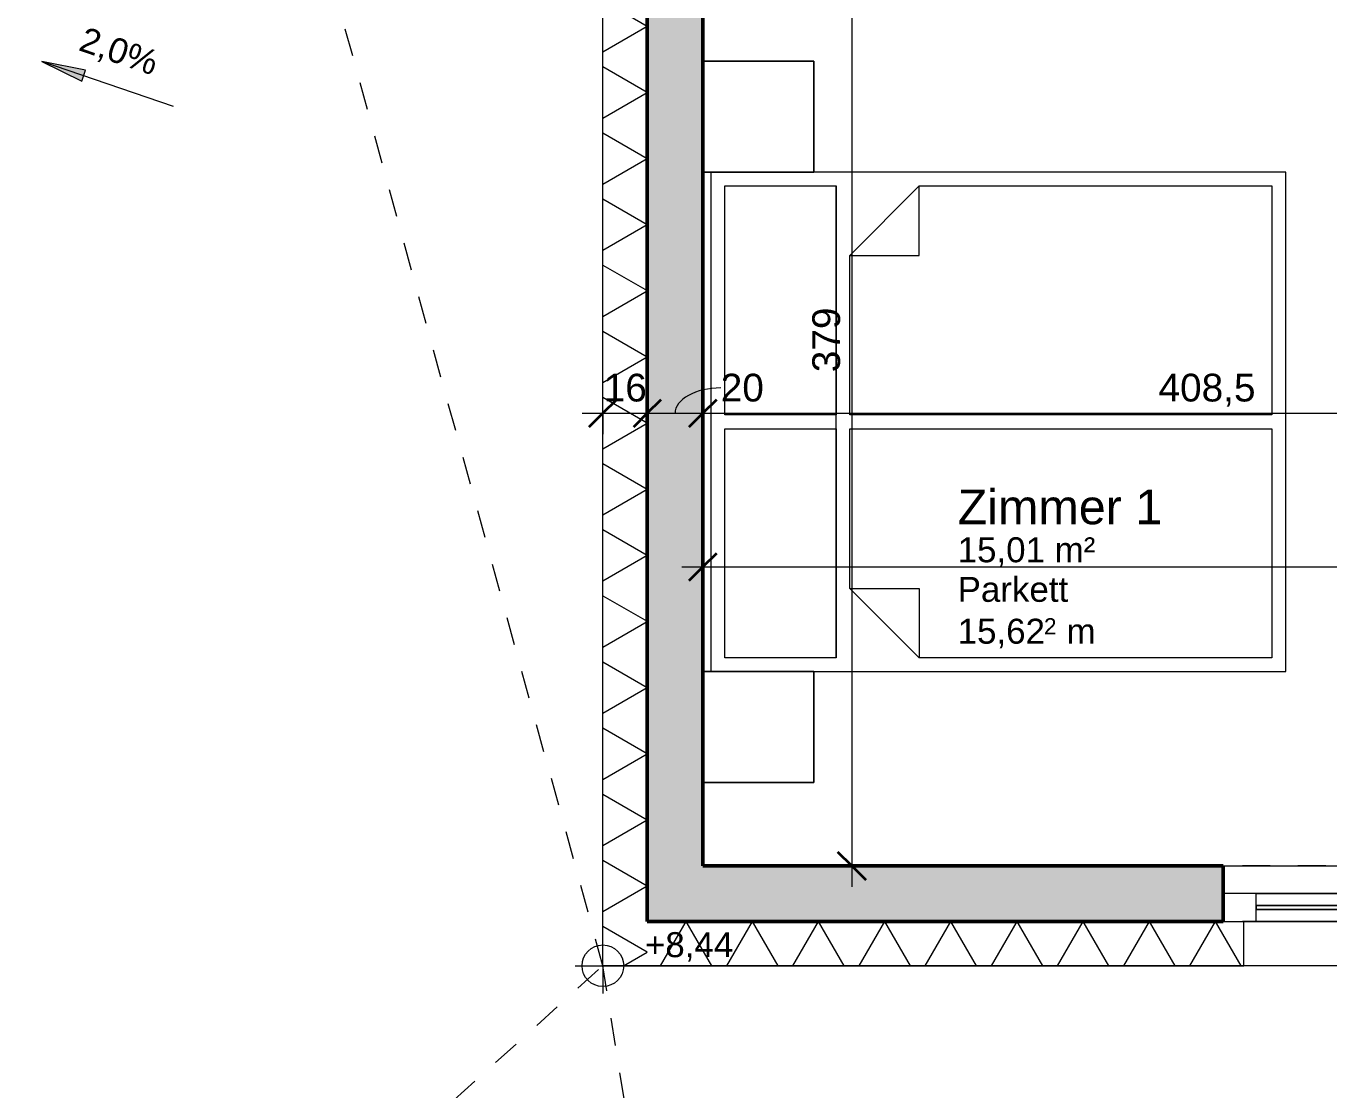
# Model space of a CAD drawing. Header units: metres. Extents: x 3.3 to 48.5, y 58.8 to 100.4.
# Drawn here: x 8.805 to 13.498, y 73.291 to 77.124 of the extents above; entities that cross this region are included whole.
import ezdxf

# ---------------------------------------------------------------- set-up
doc = ezdxf.new("R2010")
doc.units = ezdxf.units.M
doc.linetypes.add('Verdeckt', pattern=[0.003, 0.002, -0.001])
doc.linetypes.add('Verdeckt Oben', pattern=[0.00225, 0.0015, -0.00075])
for name, color, linetype, lineweight in [('A-DETL-HDLN', 90, 'Verdeckt', 5), ('A-GLAZ', 151, 'Continuous', 18), ('A_Bemassung-50_', 4, 'Continuous', 9), ('A_Bemassung_', 4, 'Continuous', 9), ('A_Fenster', 7, 'Continuous', 13), ('A_Moebel', 6, 'Continuous', 13), ('A_Raeume_', 7, 'Continuous', 5), ('A_Raeume_Beschriftung_', 7, 'Continuous', 9), ('A_Waende', 7, 'Continuous', 13), ('G-ANNO-DIMS_', 111, 'Continuous', 9)]:
    doc.layers.add(name, color=color, linetype=linetype, lineweight=lineweight)
doc.styles.add('Arial_2', font='arial.ttf', dxfattribs={"height": 0.09})
doc.styles.add('Arial_3', font='arial.ttf', dxfattribs={"height": 0.125})
doc.styles.add('Arial_4', font='arial.ttf', dxfattribs={"height": 0.05849})
doc.styles.add('Arial_5', font='arial.ttf', dxfattribs={"height": 0.1})
doc.dimstyles.new('WGA-Bemaßung', dxfattribs={"dimscale": 0.3048, "dimtxt": 0.102026, "dimasz": 0.328084, "dimexe": 0.246063, "dimexo": 0.0625, "dimgap": 0.04101, "dimtad": 1, "dimdec": 1, "dimlfac": 100, "dimrnd": 0.5, "dimdsep": 46, "dimtxsty": 'Arial_5', "dimblk1": 'OBLIQUE', "dimblk2": 'OBLIQUE', "dimsah": 1, "dimcen": 0.09, "dimdle": 0.246063, "dimazin": 2, "dimtfac": 1, "dimtdec": 4, "dimtix": 1, "dimtmove": 0, "dimatfit": 3, "dimfxl": 0.656168, "dimfxlon": 1, "dimtvp": 1, "dimtolj": 1, "dimtzin": 0, "dimarcsym": 2})
doc.dimstyles.new('WGA-Bemaßung_1', dxfattribs={"dimscale": 0.3048, "dimtxt": 0.102026, "dimasz": 0.328084, "dimexe": 0.246063, "dimexo": 0.0625, "dimgap": 0.04101, "dimtad": 1, "dimdec": 1, "dimlfac": 100, "dimrnd": 0.5, "dimdsep": 46, "dimtxsty": 'Arial_5', "dimblk1": 'OBLIQUE', "dimblk2": 'OBLIQUE', "dimsah": 1, "dimcen": 0.09, "dimdle": 0.246063, "dimazin": 2, "dimtfac": 1, "dimtdec": 4, "dimtix": 1, "dimtmove": 1, "dimatfit": 3, "dimfxl": 0.656168, "dimfxlon": 1, "dimtvp": 1, "dimtolj": 1, "dimtzin": 0, "dimarcsym": 2})
doc.dimstyles.new('WGA-Bemaßung_2', dxfattribs={"dimscale": 0.3048, "dimtxt": 0.102026, "dimasz": 0.328084, "dimexe": 0.246063, "dimexo": 0.0625, "dimgap": 0.04101, "dimtad": 1, "dimdec": 1, "dimlfac": 100, "dimrnd": 0.5, "dimdsep": 46, "dimtxsty": 'Arial_5', "dimblk1": 'OBLIQUE', "dimblk2": 'OBLIQUE', "dimsah": 1, "dimcen": 0.09, "dimdle": 0.246063, "dimazin": 2, "dimtfac": 1, "dimtdec": 4, "dimtix": 1, "dimtmove": 2, "dimatfit": 3, "dimfxl": 0.656168, "dimfxlon": 1, "dimtvp": 1, "dimtolj": 1, "dimtzin": 0, "dimarcsym": 2})
doc.dimstyles.new('WGA-Bemaßung_3', dxfattribs={"dimscale": 0.3048, "dimtxt": 0.102026, "dimasz": 0.328084, "dimexe": 0.246063, "dimexo": 0.0625, "dimgap": 0.04101, "dimtad": 1, "dimdec": 1, "dimlfac": 100, "dimrnd": 0.5, "dimdsep": 46, "dimtxsty": 'Arial_5', "dimblk1": 'OBLIQUE', "dimblk2": 'OBLIQUE', "dimsah": 1, "dimcen": 0.09, "dimdle": 0.246063, "dimazin": 2, "dimtfac": 1, "dimtdec": 4, "dimtix": 1, "dimtmove": 0, "dimatfit": 3, "dimfxl": 0.656168, "dimfxlon": 1, "dimtvp": 1, "dimtolj": 1, "dimtzin": 0, "dimarcsym": 2})
pattern_1 = [(45, (0, 0), (-0.08980256, 0.08980256), []), (45, (0.0898, 0), (-0.08980256, 0.08980256), [0.0635, -0.03175])]

# ---------------------------------------------------------------- blocks, each defined once
blk = doc.blocks.new('Moeb_Bett - Doppelbett 180x210-1828248-263_PP_03DG_BT1')
at = {"layer": 'A_Moebel', "color": 8}
for p, q in [((-1.3, 1.0498), (-1.3, 0.65)), ((-1.3, 0.65), (-1.3, 1.0498)), ((-0.9, 1.0498), (-0.9, -1.05)), ((-0.9, 0.65), (-0.9, 1.0498)), ((-0.9, 1.0498), (-0.9, 0.65)), ((0.9, -1.05), (0.9, 1.0498)), ((0.9, 1.0498), (0.9, 0.65)), ((0.9, 0.65), (0.9, 1.0498)), ((1.3, 0.65), (1.3, 1.0498)), ((1.3, 1.0498), (1.3, 0.65)), ((-0.9, 1.02), (0.9, 1.02)), ((-0.85, 0.57), (-0.85, 0.97)), ((-0.85, 0.97), (-0.025, 0.97)), ((-0.025, 0.97), (-0.025, 0.57)), ((0.025, 0.57), (0.025, 0.97)), ((0.025, 0.97), (0.85, 0.97)), ((0.85, 0.97), (0.85, 0.57)), ((-1.3, 0.65), (-0.9, 0.65)), ((-0.9, 0.65), (-1.3, 0.65)), ((0.9, 0.65), (1.3, 0.65)), ((1.3, 0.65), (0.9, 0.65)), ((-0.025, 0.57), (-0.85, 0.57)), ((-0.85, 0.57), (0.85, 0.57)), ((0.85, 0.57), (0.025, 0.57)), ((-0.85, 0.27), (-0.6, 0.52)), ((-0.6, 0.52), (-0.6, 0.27)), ((-0.6, 0.52), (-0.025, 0.52)), ((-0.025, 0.52), (-0.025, -1)), ((0.025, -1), (0.025, 0.52)), ((0.025, 0.52), (0.6, 0.52)), ((0.6, 0.52), (0.6, 0.27)), ((0.85, 0.27), (0.6, 0.52)), ((-0.6, 0.27), (-0.85, 0.27)), ((-0.85, -1), (-0.85, 0.27)), ((0.6, 0.27), (0.85, 0.27)), ((0.85, 0.27), (0.85, -1)), ((-0.025, -1), (-0.85, -1)), ((0.85, -1), (0.025, -1)), ((-0.9, -1.05), (0.9, -1.05))]:
    blk.add_line(p, q, dxfattribs=at)
blk = doc.blocks.new('Fens_Tuer_2tlg - DK_DF_SL_1770x1900_Terrassentür dicke Aufbau NEU DG-11743029-263_PP_03DG_BT1')
at = {"layer": 'A-GLAZ'}
for p, q in [((-0.765, 0.1), (-0.885, 0.1)), ((-0.885, 0.1), (-0.885, 0)), ((-0.765, 0), (-0.765, 0.1)), ((0.365, 0.1), (0.285, 0.1)), ((0.285, 0.1), (0.285, 0)), ((0.365, 0), (0.365, 0.1)), ((0.885, 0.1), (0.765, 0.1)), ((0.765, 0.1), (0.765, 0)), ((0.885, 0), (0.885, 0.1)), ((-0.74, 0.07), (-0.765, 0.07)), ((-0.765, 0.07), (-0.765, 0)), ((-0.74, -0.02), (-0.74, 0.07)), ((0.26, 0.07), (0.26, -0.02)), ((0.285, 0.07), (0.26, 0.07)), ((0.285, 0), (0.285, 0.07)), ((0.765, 0.057), (0.365, 0.057)), ((0.365, 0.057), (0.365, 0.043)), ((0.765, 0.043), (0.765, 0.057)), ((-0.885, 0), (-0.765, 0)), ((-0.765, 0), (-0.785, 0)), ((-0.785, 0), (-0.785, -0.02)), ((0.26, 0.032), (-0.74, 0.032)), ((-0.74, 0.032), (-0.74, 0.018)), ((-0.74, 0.018), (0.26, 0.018)), ((0.26, 0.018), (0.26, 0.032)), ((0.305, 0), (0.285, 0)), ((0.285, 0), (0.365, 0)), ((0.305, -0.02), (0.305, 0)), ((0.365, 0.043), (0.765, 0.043)), ((0.765, 0), (0.885, 0)), ((-0.785, -0.02), (-0.74, -0.02)), ((0.26, -0.02), (0.305, -0.02))]:
    blk.add_line(p, q, dxfattribs=at)
at = {"layer": 'A_Fenster', "linetype": 'Verdeckt Oben', "lineweight": 5}
for p, q in [((-0.81, 0.26), (0.81, 0.26)), ((-0.885, 0.1), (0.885, 0.1)), ((-0.885, -0.1), (0.885, -0.1)), ((-0.885, -0.1), (0.885, -0.1))]:
    blk.add_line(p, q, dxfattribs=at)
at = {"layer": 'A_Fenster'}
for p, q in [((-0.81, 0.1), (-0.885, 0.1)), ((-0.765, 0.1), (-0.765, 0.07)), ((-0.765, 0.1), (0.285, 0.1)), ((0.285, 0.1), (0.285, 0.07)), ((0.365, 0.1), (0.365, 0.057)), ((0.365, 0.1), (0.765, 0.1)), ((0.765, 0.1), (0.765, 0.057)), ((0.885, 0.1), (0.81, 0.1)), ((-0.765, 0.07), (0.285, 0.07)), ((-0.765, 0), (-0.765, 0.07)), ((-0.765, 0.07), (-0.765, 0)), ((0.26, 0.07), (-0.74, 0.07)), ((-0.74, 0.07), (-0.74, 0.032)), ((0.26, 0.07), (0.26, 0.032)), ((0.285, 0), (0.285, 0.07)), ((0.285, 0.07), (0.285, 0)), ((0.365, 0.057), (0.365, 0.043)), ((0.365, 0.043), (0.365, 0.057)), ((0.365, 0.057), (0.765, 0.057)), ((0.765, 0.057), (0.765, 0.043)), ((0.765, 0.057), (0.765, 0.043)), ((-0.885, 0), (-0.785, 0)), ((-0.785, -0.02), (-0.785, 0)), ((-0.785, 0), (0.305, 0)), ((-0.785, 0), (0.305, 0)), ((0.285, 0), (-0.765, 0)), ((0.285, 0), (-0.765, 0)), ((-0.74, 0.018), (-0.74, 0.032)), ((-0.74, 0.032), (0.26, 0.032)), ((-0.74, 0.032), (-0.74, 0.018)), ((0.26, 0.018), (-0.74, 0.018)), ((-0.74, 0.018), (-0.74, -0.02)), ((0.26, 0.032), (0.26, 0.018)), ((0.26, 0.032), (0.26, 0.018)), ((0.26, 0.018), (0.26, -0.02)), ((0.305, -0.02), (0.305, 0)), ((0.305, 0), (0.885, 0)), ((0.365, 0.043), (0.365, 0)), ((0.765, 0.043), (0.365, 0.043)), ((0.765, 0), (0.365, 0)), ((0.765, 0.043), (0.765, 0)), ((0.305, -0.02), (-0.785, -0.02)), ((-0.74, -0.02), (0.26, -0.02))]:
    blk.add_line(p, q, dxfattribs=at)
at = {"layer": 'A_Fenster', "linetype": 'Verdeckt', "lineweight": 5}
for p, q in [((-0.765, 0), (-0.765, -0.02)), ((-0.765, -0.02), (-0.765, -1.05))]:
    blk.add_line(p, q, dxfattribs=at)
for start, end in [(358.906, 0), (270, 358.906)]:
    blk.add_arc((-0.765, 0), 1.05, start, end, dxfattribs=at)
blk = doc.blocks.new('DIMBLOCK118-263_PP_03DG_BT1')
at = {"layer": 'A_Bemassung-50_', "transparency": 16777216}
for p, q in [((10.8827, 75.7291), (10.8827, 75.9291)), ((11.0427, 75.7291), (11.0427, 75.9291)), ((10.8077, 75.7291), (11.0427, 75.7291)), ((10.8827, 75.7291), (10.8827, 75.6541)), ((11.0427, 75.7291), (11.0427, 75.6541))]:
    blk.add_line(p, q, dxfattribs=at)
at = {"layer": 'A_Bemassung-50_', "lineweight": 35, "transparency": 16777216}
for p, q in [((10.8827, 75.7291), (10.9327, 75.7791)), ((11.0427, 75.7291), (11.0927, 75.7791)), ((10.8827, 75.7291), (10.8327, 75.6791)), ((11.0427, 75.7291), (10.9927, 75.6791))]:
    blk.add_line(p, q, dxfattribs=at)
at = {"layer": 'A_Bemassung-50_', "color": 0, "transparency": 16777216, "insert": (10.8858, 75.8714), "char_height": 0.1, "width": 0.184588, "attachment_point": 1, "line_spacing_factor": 0.941778, "style": 'Arial_5'}
blk.add_mtext('16', dxfattribs=at)
blk = doc.blocks.new('_Oblique')
at = {"color": 0, "linetype": 'ByBlock', "lineweight": -2}
blk.add_line((-0.5, -0.5), (0.5, 0.5), dxfattribs=at)
blk = doc.blocks.new('DIMBLOCK119-263_PP_03DG_BT1')
at = {"layer": 'A_Bemassung-50_', "transparency": 16777216}
for p, q in [((11.0427, 75.7291), (11.0427, 75.9291)), ((11.2427, 75.7291), (11.2427, 75.9291)), ((11.0427, 75.7291), (11.2427, 75.7291)), ((11.0427, 75.7291), (11.0427, 75.6541)), ((11.2427, 75.7291), (11.2427, 75.6541))]:
    blk.add_line(p, q, dxfattribs=at)
at = {"layer": 'A_Bemassung-50_', "lineweight": 35, "transparency": 16777216}
for p, q in [((11.0427, 75.7291), (11.0927, 75.7791)), ((11.2427, 75.7291), (11.2927, 75.7791)), ((11.0427, 75.7291), (10.9927, 75.6791)), ((11.2427, 75.7291), (11.1927, 75.6791))]:
    blk.add_line(p, q, dxfattribs=at)
at = {"layer": 'A_Bemassung-50_', "transparency": 16777216}
blk.add_ellipse((11.3073, 75.7291), major_axis=(0.1646, 0), ratio=0.552751, start_param=1.570796, end_param=3.141593, dxfattribs=at)
at = {"layer": 'A_Bemassung-50_', "color": 0, "transparency": 16777216, "insert": (11.3073, 75.8714), "char_height": 0.1, "width": 0.184588, "attachment_point": 1, "line_spacing_factor": 0.941778, "style": 'Arial_5'}
blk.add_mtext('20', dxfattribs=at)
blk = doc.blocks.new('DIMBLOCK120-263_PP_03DG_BT1')
at = {"layer": 'A_Bemassung-50_', "transparency": 16777216}
for p, q in [((11.2427, 75.7291), (11.2427, 75.9291)), ((15.3277, 75.7291), (15.3277, 75.9291)), ((11.2427, 75.7291), (15.3277, 75.7291)), ((11.2427, 75.7291), (11.2427, 75.6541)), ((15.3277, 75.7291), (15.3277, 75.6541))]:
    blk.add_line(p, q, dxfattribs=at)
at = {"layer": 'A_Bemassung-50_', "lineweight": 35, "transparency": 16777216}
for p, q in [((11.2427, 75.7291), (11.2927, 75.7791)), ((15.3277, 75.7291), (15.3777, 75.7791)), ((11.2427, 75.7291), (11.1927, 75.6791)), ((15.3277, 75.7291), (15.2777, 75.6791))]:
    blk.add_line(p, q, dxfattribs=at)
at = {"layer": 'A_Bemassung-50_', "color": 0, "transparency": 16777216, "insert": (12.884, 75.8714), "char_height": 0.1, "width": 0.416266, "attachment_point": 1, "line_spacing_factor": 0.941778, "style": 'Arial_5'}
blk.add_mtext('408,5', dxfattribs=at)
blk = doc.blocks.new('DIMBLOCK214-263_PP_03DG_BT1')
at = {"layer": 'A_Bemassung-50_', "lineweight": 35, "transparency": 16777216}
for p, q in [((11.7794, 77.8866), (11.7294, 77.9366)), ((11.7794, 77.8866), (11.8294, 77.8366)), ((11.7794, 74.098), (11.7294, 74.148)), ((11.7794, 74.098), (11.8294, 74.048))]:
    blk.add_line(p, q, dxfattribs=at)
at = {"layer": 'A_Bemassung-50_', "transparency": 16777216}
for p, q in [((11.7794, 77.8866), (11.7044, 77.8866)), ((11.7794, 77.8866), (11.7794, 74.023)), ((11.7794, 77.8866), (11.9794, 77.8866)), ((11.7794, 74.098), (11.7044, 74.098)), ((11.7794, 74.098), (11.9794, 74.098))]:
    blk.add_line(p, q, dxfattribs=at)
at = {"layer": 'A_Bemassung-50_', "color": 0, "transparency": 16777216, "insert": (11.6371, 75.8769), "char_height": 0.1, "width": 0.276883, "attachment_point": 1, "rotation": 90, "line_spacing_factor": 0.941778, "style": 'Arial_5'}
blk.add_mtext('379', dxfattribs=at)
blk = doc.blocks.new('DIMBLOCK499-263_PP_03DG_BT1')
at = {"layer": 'A_Bemassung-50_', "transparency": 16777216}
for p, q in [((11.2427, 75.1752), (11.2427, 75.3752)), ((25.7577, 75.1752), (25.7577, 75.3752)), ((11.1677, 75.1752), (25.7577, 75.1752)), ((11.2427, 75.1752), (11.2427, 75.1002)), ((25.7577, 75.1752), (25.7577, 75.1002))]:
    blk.add_line(p, q, dxfattribs=at)
at = {"layer": 'A_Bemassung-50_', "lineweight": 35, "transparency": 16777216}
for p, q in [((11.2427, 75.1752), (11.2927, 75.2252)), ((25.7577, 75.1752), (25.8077, 75.2252)), ((11.2427, 75.1752), (11.1927, 75.1252)), ((25.7577, 75.1752), (25.7077, 75.1252))]:
    blk.add_line(p, q, dxfattribs=at)
at = {"layer": 'A_Bemassung-50_', "color": 0, "transparency": 16777216, "insert": (18.2883, 75.3175), "char_height": 0.1, "width": 0.50856, "attachment_point": 1, "line_spacing_factor": 0.941778, "style": 'Arial_5'}
blk.add_mtext('1451,5', dxfattribs=at)
blk = doc.blocks.new('Höhenkoten - 018-55644-263_PP_03DG_BT1')
at = {"layer": 'G-ANNO-DIMS_'}
for p, q in [((0, 0), (0, 0.002)), ((-0.002, 0), (0.010242, 0)), ((0, 0), (0, -0.002))]:
    blk.add_line(p, q, dxfattribs=at)
blk.add_circle((0, 0), 0.0015, dxfattribs=at)

msp = doc.modelspace()

# ---------------------------------------------------------------- hatches: boundary and pattern name
at = {"layer": 'A_Waende', "lineweight": 5}
h = msp.add_hatch(dxfattribs=at)
h.set_pattern_fill('FP_1', color=250, angle=180, style=0, pattern_type=2)
h.set_pattern_definition([(90, (11.043, 80.698), (-0.20637, 4e-16), []), (150, (11.043, 80.698), (-0.103185, -0.1787217), []), (210, (11.043, 80.698), (0.103185, -0.1787217), [])])
h.paths.add_polyline_path([(11.0313, 73.738), (11.0427, 73.738), (11.0427, 78.9016), (10.8827, 78.9016), (10.8827, 73.738), (10.9302, 73.738)])
h.paths.add_polyline_path([(11.0397, 79.9516), (11.0427, 79.9516), (11.0427, 81.4405), (10.8827, 81.4405), (10.8827, 79.9516), (11.0377, 79.9516)])
h.paths.add_polyline_path([(11.0427, 83.0605), (11.0427, 83.8905), (10.8827, 83.8905), (10.8827, 83.0605), (11.0397, 83.0605)])
h.paths.add_polyline_path([(10.8827, 85.5105), (11.0427, 85.5105), (11.0427, 87.1754), (10.8827, 87.1754), (10.8827, 86.1079)])
h = msp.add_hatch(dxfattribs=at)
h.set_pattern_fill('FP_4', color=250, style=0, pattern_type=2)
h.set_pattern_definition(pattern_1)
h.paths.add_polyline_path([(11.2427, 73.898), (11.2427, 78.8266), (11.0427, 78.8266), (11.0427, 73.898), (11.1103, 73.898)])
h.paths.add_polyline_path([(11.1427, 80.6955), (11.2204, 80.6761), (11.2063, 80.7114), (11.1427, 80.6955)])
h.paths.add_polyline_path([(11.0427, 80.6705), (11.1427, 80.6955), (11.0427, 80.7205), (11.0427, 80.6955)])
h.paths.add_polyline_path([(11.0427, 80.628), (11.1056, 80.6705), (11.0427, 80.6705)])
h.paths.add_polyline_path([(11.0427, 80.0266), (11.2427, 80.0266), (11.2427, 80.6205), (11.2397, 80.628), (11.0427, 80.628), (11.0427, 80.2645)])
h.paths.add_polyline_path([(11.2386, 80.6308), (11.2227, 80.6705), (11.1797, 80.6705), (11.1827, 80.6685)])
h.paths.add_polyline_path([(11.0427, 80.7205), (11.1056, 80.7205), (11.0427, 80.763), (11.0427, 80.7515)])
h.paths.add_polyline_path([(11.1797, 80.7205), (11.2027, 80.7205), (11.1978, 80.7327), (11.1827, 80.7225)])
h.paths.add_polyline_path([(11.0427, 80.763), (11.1857, 80.763), (11.1827, 80.7705), (11.2427, 80.7705), (11.2427, 81.3655), (11.0427, 81.3655), (11.0427, 80.9138)])
h.paths.add_polyline_path([(11.2427, 83.1355), (11.2427, 83.8155), (11.0427, 83.8155), (11.0429, 83.1355), (11.1427, 83.1355)])
h.paths.add_polyline_path([(11.1427, 85.5855), (11.2427, 85.5855), (11.2427, 86.5927), (11.0427, 86.5927), (11.0427, 85.5855)])
h = msp.add_hatch(dxfattribs=at)
h.set_pattern_fill('FP_4', color=250, style=0, pattern_type=2)
h.set_pattern_definition(pattern_1)
h.paths.add_polyline_path([(29.7382, 73.898), (29.8125, 73.898), (29.8125, 74.098), (28.4302, 74.098), (28.4302, 73.898), (29.3505, 73.898)])
h.paths.add_polyline_path([(11.2427, 73.898), (13.1164, 73.898), (13.1164, 74.098), (11.2427, 74.098), (11.2427, 74.0156)])
h.paths.add_polyline_path([(24.8204, 73.898), (26.6602, 73.898), (26.6602, 74.098), (24.7596, 74.098), (24.7596, 73.898), (24.8063, 73.898)])
h.paths.add_polyline_path([(21.6909, 73.898), (22.9896, 73.898), (22.9896, 74.098), (21.6909, 74.098), (21.6909, 73.998)])
h.paths.add_polyline_path([(35.1723, 73.998), (35.1918, 74.0758), (35.1564, 74.0616), (35.1623, 74.038)])
h.paths.add_polyline_path([(35.1973, 73.898), (35.1723, 73.998), (35.1473, 73.898), (35.1723, 73.898)])
h.paths.add_polyline_path([(35.2398, 73.898), (35.1973, 73.961), (35.1973, 73.898)])
h.paths.add_polyline_path([(35.7884, 73.898), (36.4523, 73.898), (36.4523, 74.098), (35.2473, 74.098), (35.2398, 74.095), (35.2398, 73.898), (35.7477, 73.898)])
h.paths.add_polyline_path([(16.1664, 73.998), (16.1858, 74.0758), (16.1505, 74.0616), (16.1564, 74.038)])
h.paths.add_polyline_path([(16.1414, 73.898), (16.1914, 73.898), (16.1664, 73.998), (16.157, 73.9602)])
h.paths.add_polyline_path([(16.0989, 73.898), (16.1414, 73.898), (16.1414, 73.961)])
h.paths.add_polyline_path([(15.4277, 73.898), (16.0989, 73.898), (16.0989, 74.041), (16.0914, 74.038), (16.0914, 74.098), (14.8864, 74.098), (14.8864, 73.898), (15.3277, 73.898)])
h.paths.add_polyline_path([(31.5825, 73.898), (33.0823, 73.898), (33.0823, 74.098), (31.5825, 74.098), (31.5825, 74.0966)])
h.paths.add_polyline_path([(19.8705, 73.898), (19.9209, 73.898), (19.9209, 74.098), (18.2564, 74.098), (18.2564, 73.898), (18.8201, 73.898)])
h.paths.add_polyline_path([(35.1473, 73.898), (35.1473, 73.961), (35.1048, 73.898)])
h.paths.add_polyline_path([(35.1048, 73.898), (35.1048, 74.041), (35.0973, 74.038), (35.0973, 74.098), (34.8523, 74.098), (34.8523, 73.898), (35.0814, 73.898)])
h.paths.add_polyline_path([(16.2339, 73.898), (16.1914, 73.961), (16.1914, 73.898)])
h.paths.add_polyline_path([(16.4864, 73.898), (16.4864, 74.098), (16.2414, 74.098), (16.2339, 74.095), (16.2339, 73.898), (16.3455, 73.898)])
h.paths.add_polyline_path([(39.0827, 73.898), (39.0827, 74.098), (38.2223, 74.098), (38.2223, 73.898), (38.9653, 73.898)])
h.paths.add_polyline_path([(16.1914, 74.035), (16.2311, 74.0939), (16.1914, 74.078), (16.1914, 74.038)])
h.paths.add_polyline_path([(35.1973, 74.035), (35.237, 74.0939), (35.1973, 74.078), (35.1973, 74.038)])
h.paths.add_polyline_path([(16.1414, 74.035), (16.1414, 74.058), (16.1292, 74.0531), (16.1394, 74.038)])
h.paths.add_polyline_path([(35.1473, 74.035), (35.1473, 74.058), (35.1351, 74.0531), (35.1453, 74.038)])
h = msp.add_hatch(dxfattribs=at)
h.set_pattern_fill('FP_2', color=250, style=0, pattern_type=2)
h.set_pattern_definition([(180, (25.243, 73.898), (0, -0.20637), []), (240, (25.243, 73.898), (0.1787303, -0.10319), []), (300, (25.243, 73.898), (0.1787303, 0.10319), [])])
h.paths.add_polyline_path([(38.2223, 73.738), (39.4427, 73.738), (39.4427, 73.898), (38.1473, 73.898), (38.1473, 73.738)])
h.paths.add_polyline_path([(34.7773, 73.738), (36.5273, 73.738), (36.5273, 73.898), (34.7773, 73.898), (34.7773, 73.8599)])
h.paths.add_polyline_path([(33.1573, 73.738), (33.1573, 73.898), (31.5075, 73.898), (31.5075, 73.738), (32.9604, 73.738)])
h.paths.add_polyline_path([(29.7382, 73.738), (29.8875, 73.738), (29.8875, 73.898), (28.3552, 73.898), (28.3552, 73.738), (29.3235, 73.738)])
h.paths.add_polyline_path([(25.8902, 73.738), (26.7352, 73.738), (26.7352, 73.898), (24.6846, 73.898), (24.6846, 73.738), (25.7577, 73.738)])
h.paths.add_polyline_path([(23.0646, 73.738), (23.0646, 73.898), (21.6159, 73.898), (21.6159, 73.738), (23.0622, 73.738)])
h.paths.add_polyline_path([(12.7559, 73.738), (13.1914, 73.738), (13.1914, 73.898), (11.0427, 73.898), (11.0427, 73.738), (11.75, 73.738)])
h.paths.add_polyline_path([(15.4277, 73.738), (16.5614, 73.738), (16.5614, 73.898), (14.8114, 73.898), (14.8114, 73.738), (15.3277, 73.738)])
h.paths.add_polyline_path([(18.2564, 73.738), (19.9959, 73.738), (19.9959, 73.898), (18.1814, 73.898), (18.1814, 73.738)])
at = {"layer": 'G-ANNO-DIMS_'}
msp.add_hatch(color=256, dxfattribs=at).paths.add_polyline_path([(8.8626, 76.9963), (9.0061, 76.9251), (9.0196, 76.9647)])

# ---------------------------------------------------------------- linework, layer by layer
at = {"layer": 'A-DETL-HDLN'}
for p, q in [((10.8827, 73.738), (7.8227, 84.8713)), ((7.8227, 70.978), (10.8827, 73.738)), ((11.2758, 71.278), (10.8827, 73.738))]:
    msp.add_line(p, q, dxfattribs=at)
at = {"layer": 'A_Raeume_', "flags": 128}
for points in [[(10.8827, 73.738), (10.8827, 77.8866), (7.8927, 77.8866), (7.8927, 71.048), (24.7927, 71.048), (24.7927, 73.738), (21.6909, 73.738), (21.6909, 71.718), (16.4909, 71.718), (16.4909, 73.738)], [(11.2427, 77.8241), (11.2427, 74.098), (15.3277, 74.098), (15.3277, 77.2867), (14.9377, 77.2867), (14.9377, 77.8241)]]:
    msp.add_lwpolyline(points, close=True, dxfattribs=at)
at = {"layer": 'A_Waende', "color": 10, "lineweight": 50}
for p, q in [((11.0427, 73.898), (11.0427, 78.8266)), ((11.2427, 74.098), (11.2427, 77.8241)), ((13.1164, 74.098), (11.2427, 74.098)), ((13.1164, 73.898), (13.1164, 74.098)), ((11.0427, 73.898), (13.1164, 73.898))]:
    msp.add_line(p, q, dxfattribs=at)
at = {"layer": 'A_Waende', "color": 250, "lineweight": 5}
for p, q in [((10.8827, 73.738), (10.8827, 78.3167)), ((13.1914, 73.738), (13.1914, 73.898)), ((10.8827, 73.738), (13.1914, 73.738))]:
    msp.add_line(p, q, dxfattribs=at)
at = {"layer": 'A_Waende'}
for p, q in [((13.1164, 74.098), (14.8864, 74.098)), ((13.1164, 73.898), (14.8864, 73.898)), ((14.8114, 73.738), (13.1914, 73.738))]:
    msp.add_line(p, q, dxfattribs=at)
at = {"layer": 'G-ANNO-DIMS_'}
for p, q in [((8.8626, 76.9963), (9.0061, 76.9251)), ((9.0196, 76.9647), (8.8626, 76.9963)), ((9.3357, 76.8343), (8.8626, 76.9963)), ((9.0061, 76.9251), (9.0196, 76.9647))]:
    msp.add_line(p, q, dxfattribs=at)

# ---------------------------------------------------------------- block references
at = {"layer": 'A_Fenster', "rotation": 180}
msp.add_blockref('Fens_Tuer_2tlg - DK_DF_SL_1770x1900_Terrassentür dicke Aufbau NEU DG-11743029-263_PP_03DG_BT1', (14.0014, 73.998), dxfattribs=at)
at = {"layer": 'A_Moebel', "color": 8, "rotation": 89.99999999999947}
msp.add_blockref('Moeb_Bett - Doppelbett 180x210-1828248-263_PP_03DG_BT1', (12.2925, 75.698), dxfattribs=at)
at = {"layer": 'G-ANNO-DIMS_', "xscale": 49.99999999999998, "yscale": 49.99999999999998, "zscale": 49.99999999999998}
msp.add_blockref('Höhenkoten - 018-55644-263_PP_03DG_BT1', (10.8827, 73.738), dxfattribs=at)

# ---------------------------------------------------------------- texts
at = {"layer": 'A_Raeume_Beschriftung_', "attachment_point": 1}
for s, insert, char_height, width, style in [('Zimmer 1', (12.1606, 75.454), 0.125, 0.89789, 'Arial_3'), ('15,01 m²', (12.1606, 75.282), 0.09, 0.58924, 'Arial_2'), ('Parkett', (12.1606, 75.1395), 0.09, 0.464979, 'Arial_2'), ('15,62', (12.1606, 74.9886), 0.09, 0.376793, 'Arial_2'), ('2', (12.4714, 74.9904), 0.0585, 0.056118, 'Arial_4'), (' m', (12.5178, 74.9886), 0.09, 0.164346, 'Arial_2')]:
    msp.add_mtext(s, dxfattribs=dict(at, insert=insert, char_height=char_height, width=width, style=style))
at = {"layer": 'G-ANNO-DIMS_', "insert": (9.0195, 77.1234), "char_height": 0.09, "width": 0.342666, "attachment_point": 1, "rotation": 341.0947, "line_spacing_factor": 0.941778, "style": 'Arial_2'}
msp.add_mtext('2,0%', dxfattribs=at)
at = {"layer": 'G-ANNO-DIMS_', "insert": (11.0343, 73.8591), "char_height": 0.09, "width": 0.380128, "attachment_point": 1, "line_spacing_factor": 0.941778, "style": 'Arial_2'}
msp.add_mtext('+8,44', dxfattribs=at)

# ---------------------------------------------------------------- dimensions: what is measured, and where the dimension line sits
at = {"layer": 'A_Bemassung_'}
dim = msp.add_linear_dim(base=(11.7794, 74.098), p1=(11.9794, 77.8866), p2=(11.9794, 74.098), angle=90, dimstyle='WGA-Bemaßung', override={"dimpost": '<>', "dimfxl": 3.788578}, dxfattribs=at)
dim.commit()
dim.dimension.update_dxf_attribs({"geometry": 'DIMBLOCK214-263_PP_03DG_BT1', "text_midpoint": (11.7159, 75.9923)})
for base, p1, p2, dimstyle, override, picture, middle in [((11.0427, 75.7291), (10.8827, 75.9291), (11.0427, 75.9291), 'WGA-Bemaßung', {"dimpost": '<>', "dimfxl": 0.16}, 'DIMBLOCK118-263_PP_03DG_BT1', (10.9627, 75.7927)), ((25.7577, 75.1752), (11.2427, 75.3752), (25.7577, 75.3752), 'WGA-Bemaßung_3', {"dimpost": '<>', "dimfxl": 14.515}, 'DIMBLOCK499-263_PP_03DG_BT1', (18.5002, 75.2387))]:
    dim = msp.add_linear_dim(base=base, p1=p1, p2=p2, dimstyle=dimstyle, override=override, dxfattribs=at)
    dim.commit()
    dim.dimension.update_dxf_attribs({"geometry": picture, "text_midpoint": middle})
for base, p1, p2, dimstyle, override, picture, middle in [((11.2427, 75.7291), (11.0427, 75.9291), (11.2427, 75.9291), 'WGA-Bemaßung_1', {"dimpost": '<>', "dimfxl": 0.2}, 'DIMBLOCK119-263_PP_03DG_BT1', (11.3996, 75.8048)), ((15.3277, 75.7291), (11.2427, 75.9291), (15.3277, 75.9291), 'WGA-Bemaßung_2', {"dimpost": '<>', "dimfxl": 4.085}, 'DIMBLOCK120-263_PP_03DG_BT1', (13.0921, 75.8048))]:
    dim = msp.add_linear_dim(base=base, p1=p1, p2=p2, dimstyle=dimstyle, override=override, dxfattribs=at)
    dim.commit()
    dim.dimension.update_dxf_attribs({"geometry": picture, "text_midpoint": middle, "dimtype": 160})

doc.saveas('drawing.dxf')
